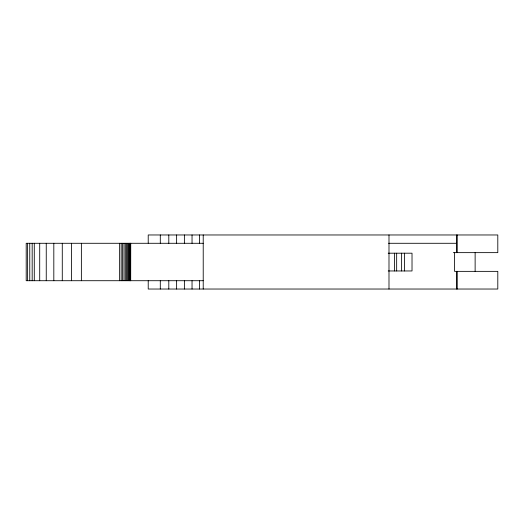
<?xml version="1.0" encoding="UTF-8"?>
<svg xmlns="http://www.w3.org/2000/svg" width="524" height="524" viewBox="0 0 524 524"><rect width="100%" height="100%" fill="white"/><g stroke="black" fill="none" stroke-linecap="round" stroke-linejoin="round"><path stroke-width="0.79" d="M203.22 243.287L26.2 243.287L26.2 280.713L203.22 280.713M388.598 243.287L456.542 243.287M453.306 252.64L497.8 252.64L497.8 234.968L148.22 234.968L148.22 243.136M388.225 253.197L412.021 253.197L412.021 270.96L388.225 270.96M475.13 252.64L475.13 271.36M457.242 234.968L457.242 252.64M457.242 271.36L457.242 289.032M456.535 234.968L456.535 252.64M456.535 271.36L456.535 289.032M454.577 252.64L454.577 271.36L497.8 271.36L497.8 289.032L148.22 289.032L148.22 280.713M404.436 253.197L404.436 270.96M401.62 253.197L401.62 270.96M396.661 253.197L396.661 270.96M394.605 253.197L394.605 270.96M388.991 234.968L388.991 289.032M203.22 234.968L203.22 289.032M199.552 234.968L199.552 243.287M199.552 280.713L199.552 289.032M192.039 234.968L192.039 243.287M192.039 280.713L192.039 289.032M184.383 234.968L184.383 243.287M184.383 280.713L184.383 289.032M176.621 234.968L176.621 243.287M176.621 280.713L176.621 289.032M168.8 234.968L168.8 243.287M168.8 280.713L168.8 289.032M160.298 234.968L160.298 243.287M160.298 280.713L160.298 289.032M130.731 243.287L130.686 280.713M130.607 243.287L130.607 280.713M130.312 243.287L130.312 280.713M129.854 243.287L129.854 280.713M129.238 243.287L129.238 280.713M128.465 243.287L128.465 280.713M127.548 243.287L127.548 280.713M126.494 243.287L126.494 280.713M125.315 243.287L125.315 280.713M124.024 243.287L124.024 280.713M122.642 243.287L122.642 280.713M121.175 243.287L121.175 280.713M119.636 243.287L119.636 280.713M81.371 243.287L81.371 280.713M71.513 243.287L71.513 280.713M62.277 243.287L62.277 280.713M53.815 243.287L53.815 280.713M46.25 243.287L46.25 280.713M39.706 243.287L39.706 280.713M34.283 243.287L34.283 280.713M32.174 243.287L32.174 280.713M29.763 243.287L29.763 280.713M27.615 243.287L27.615 280.713"/></g></svg>
